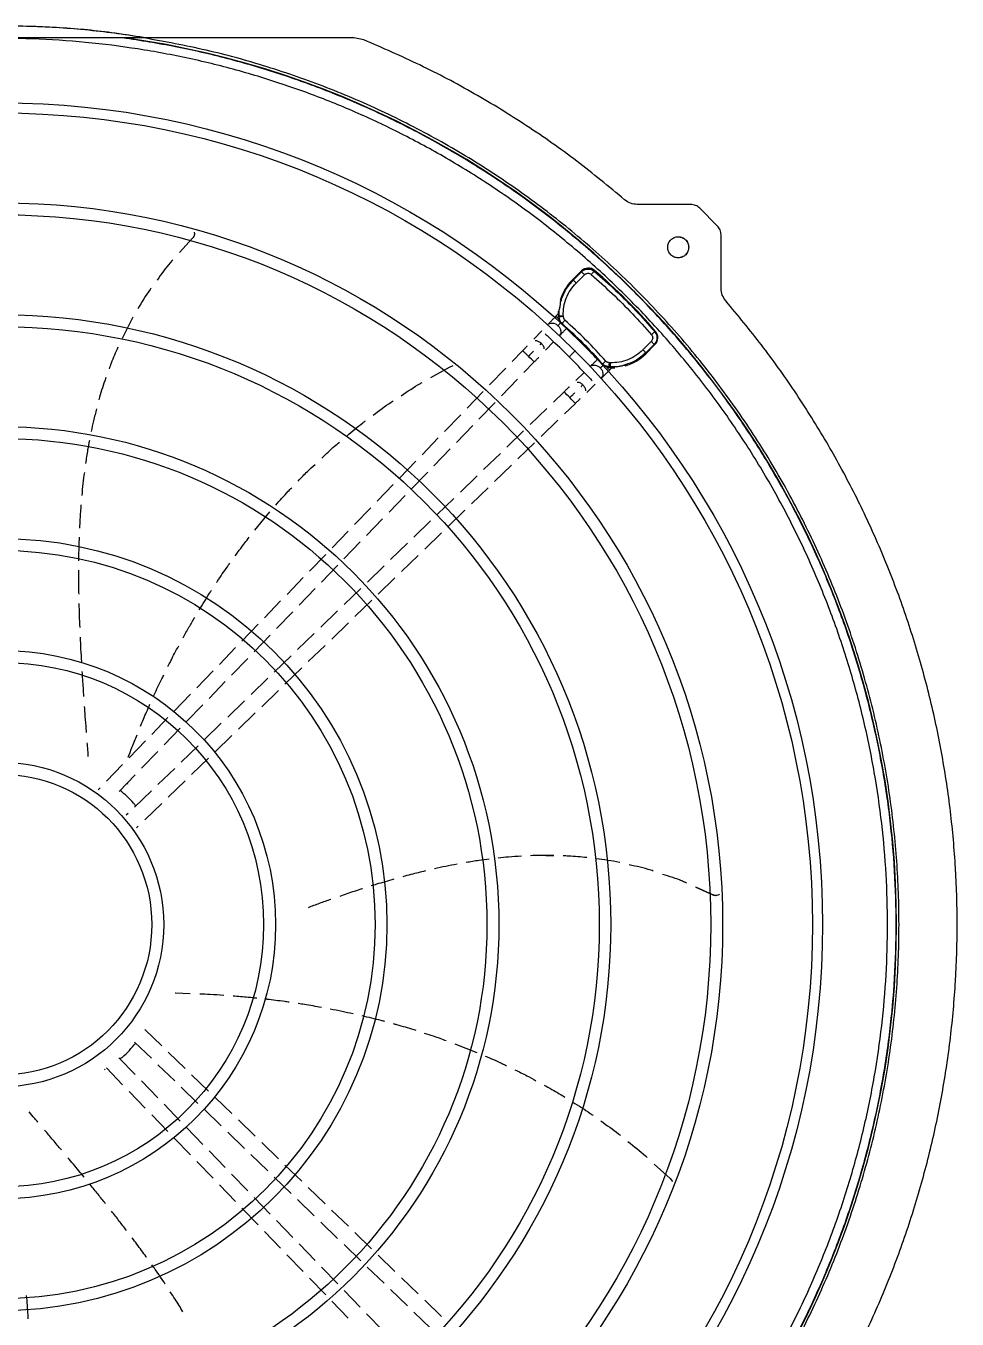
# Model space of a CAD drawing. Extents: x -24 to 296, y -58 to 147.
# Drawn here: x 57.25 to 68.59, y 32.28 to 48.02 of the extents above; entities that cross this region are included whole.
import ezdxf

# ---------------------------------------------------------------- set-up
doc = ezdxf.new("R2010")
doc.units = 0
doc.header["$MEASUREMENT"] = 0
doc.layers.get('0').update_dxf_attribs({"linetype": 'CONTINUOUS'})

msp = doc.modelspace()

# ---------------------------------------------------------------- linework, layer by layer
at = {"color": 7, "linetype": 'Continuous', "lineweight": 25}
for p, q in [((58.68978, 47.87206), (58.46295, 47.87206)), ((61.24651, 47.87206), (58.68978, 47.87206)), ((61.366, 47.84851), (61.24651, 47.87206)), ((65.34283, 45.84661), (64.69322, 45.84661)), ((65.66751, 45.58715), (65.45417, 45.80049)), ((65.71363, 44.82619), (65.71363, 45.47581)), ((59.28182, 45.4356), (59.12403, 45.26202)), ((63.90183, 44.9255), (64.01342, 45.03709)), ((64.01436, 45.02597), (63.91419, 44.92572)), ((64.01342, 45.03709), (64.01436, 45.02597)), ((64.17375, 45.04321), (64.17481, 45.03174)), ((63.91419, 44.92572), (63.90183, 44.9255)), ((63.94965, 44.88978), (63.96975, 44.90986)), ((63.96975, 44.90986), (64.05135, 44.99156)), ((63.74154, 44.48937), (63.74442, 44.56966)), ((58.55595, 44.47569), (58.42484, 44.2145)), ((63.73258, 44.51722), (63.70194, 44.48553)), ((63.73544, 44.48908), (63.74154, 44.48937)), ((63.73615, 44.47984), (63.73544, 44.48908)), ((63.74184, 44.4801), (63.73615, 44.47984)), ((63.73615, 44.47984), (63.7435, 44.44553)), ((63.74154, 44.48937), (63.74184, 44.4801)), ((63.74868, 44.45089), (63.74184, 44.4801)), ((63.76468, 44.4086), (63.77703, 44.39568)), ((63.77703, 44.39568), (63.78127, 44.39587)), ((63.79186, 44.4911), (63.79216, 44.48166)), ((63.53035, 44.30757), (63.43339, 44.20686)), ((64.91476, 44.3022), (64.90382, 44.30273)), ((63.29868, 44.06722), (63.16983, 43.93395)), ((63.5777, 44.07293), (63.6757, 44.17472)), ((64.78206, 44.09755), (64.76197, 44.07746)), ((64.86375, 44.17916), (64.78206, 44.09755)), ((64.90864, 44.14187), (64.79705, 44.03028)), ((64.89804, 44.14229), (64.79779, 44.04212)), ((64.90864, 44.14187), (64.89804, 44.14229)), ((63.31475, 43.80064), (63.44016, 43.93034)), ((64.26795, 43.90919), (64.26757, 43.90513)), ((64.28049, 43.89279), (64.26757, 43.90513)), ((64.35385, 43.91997), (64.36329, 43.91965)), ((64.79705, 44.03028), (64.79779, 44.04212)), ((62.17993, 43.73963), (62.40919, 43.86817)), ((62.40854, 43.86817), (62.45201, 43.88647)), ((62.40919, 43.86817), (62.40854, 43.86817)), ((62.40919, 43.86817), (62.4522, 43.8863)), ((63.09333, 43.85483), (62.8959, 43.65064)), ((64.04687, 43.80357), (63.94496, 43.70462)), ((64.31741, 43.87163), (64.35167, 43.86432)), ((64.35216, 43.86977), (64.31848, 43.87769)), ((64.35167, 43.86432), (64.35216, 43.86977)), ((64.36089, 43.86362), (64.35167, 43.86432)), ((64.36145, 43.86947), (64.35216, 43.86977)), ((64.35716, 43.83022), (64.38893, 43.86094)), ((64.36145, 43.86947), (64.36089, 43.86362)), ((64.44173, 43.87235), (64.36145, 43.86947)), ((63.04083, 43.51734), (63.23788, 43.72113)), ((64.07855, 43.55995), (64.17975, 43.65822)), ((62.8192, 43.57132), (62.62267, 43.36807)), ((62.76695, 43.23408), (62.96431, 43.4382)), ((63.80323, 43.56726), (63.67292, 43.44127)), ((62.54537, 43.28812), (62.34824, 43.08423)), ((63.59378, 43.36475), (63.38996, 43.16767)), ((63.80766, 43.29773), (63.94007, 43.42575)), ((62.49338, 42.95115), (62.69058, 43.1551)), ((63.52374, 43.0232), (63.72807, 43.22077)), ((62.27197, 43.00536), (62.07483, 42.80147)), ((63.31065, 43.09098), (63.10716, 42.89422)), ((62.21975, 42.66816), (62.41681, 42.87196)), ((63.02761, 42.81731), (62.82389, 42.62033)), ((63.24075, 42.74957), (63.44452, 42.94661)), ((61.99765, 42.72165), (61.80075, 42.518)), ((62.95724, 42.47545), (63.16127, 42.67273)), ((61.94571, 42.38473), (62.14331, 42.5891)), ((62.74468, 42.54375), (62.54089, 42.3467)), ((61.7248, 42.43945), (61.52657, 42.23444)), ((62.67462, 42.20218), (62.87852, 42.39933)), ((61.67263, 42.10231), (61.86917, 42.30557)), ((62.46145, 42.26989), (62.25825, 42.07341)), ((60.03949, 41.88444), (60.22205, 42.10491)), ((61.45025, 42.15551), (61.25302, 41.95153)), ((61.39895, 41.81926), (61.59535, 42.02238)), ((62.39062, 41.92758), (62.59485, 42.12505)), ((61.17617, 41.87205), (60.97909, 41.66823)), ((62.17894, 41.99672), (61.97457, 41.79912)), ((61.12459, 41.53551), (61.32255, 41.74024)), ((61.89616, 41.7233), (61.69159, 41.52549)), ((62.10762, 41.65395), (62.3117, 41.85126)), ((60.90254, 41.58905), (60.7056, 41.38537)), ((61.82497, 41.38064), (62.02808, 41.57703)), ((60.85107, 41.25263), (61.04847, 41.45679)), ((61.61226, 41.44879), (61.4095, 41.25275)), ((60.62896, 41.30611), (60.43166, 41.10206)), ((61.54088, 41.10596), (61.74537, 41.30368)), ((60.57749, 40.96968), (60.77453, 41.17347)), ((61.32933, 41.17523), (61.12585, 40.97848)), ((60.35402, 41.02176), (60.15701, 40.818)), ((61.25804, 40.83248), (61.46235, 41.03002)), ((60.3043, 40.68714), (60.50133, 40.89092)), ((61.04645, 40.90171), (60.84261, 40.70461)), ((60.97495, 40.55876), (61.17889, 40.75595)), ((60.07969, 40.73804), (59.88229, 40.53388)), ((60.03002, 40.40348), (60.22696, 40.60716)), ((60.76301, 40.62765), (60.55923, 40.43061)), ((59.80556, 40.45453), (59.6084, 40.25061)), ((60.69076, 40.28397), (60.89466, 40.48112)), ((59.75616, 40.12024), (59.95309, 40.32391)), ((60.48028, 40.35427), (60.2763, 40.15704)), ((59.5313, 40.17087), (59.33356, 39.96637)), ((60.40678, 40.00939), (60.611, 40.20685)), ((59.48241, 39.83712), (59.67938, 40.04083)), ((60.19779, 40.08113), (59.99348, 39.88358)), ((59.25672, 39.8869), (59.05943, 39.68286)), ((60.12403, 39.73599), (60.32777, 39.93299)), ((59.20913, 39.55448), (59.40562, 39.7577)), ((59.91457, 39.80728), (59.71027, 39.60974)), ((59.83945, 39.46083), (60.04451, 39.65911)), ((58.98195, 39.60273), (58.78463, 39.39865)), ((59.63142, 39.5335), (59.4268, 39.33566)), ((58.93521, 39.27119), (59.13183, 39.47454)), ((59.55527, 39.18605), (59.76086, 39.38484)), ((58.70756, 39.31894), (58.50883, 39.11341)), ((58.66084, 38.98743), (58.85844, 39.19179)), ((59.34842, 39.25987), (59.14372, 39.06195)), ((58.43163, 39.03357), (58.2336, 38.82876)), ((59.27116, 38.91134), (59.47657, 39.10996)), ((58.38758, 38.70482), (58.58443, 38.9084)), ((59.06452, 38.98536), (58.86128, 38.78885)), ((58.15609, 38.74859), (58.13437, 38.72613)), ((58.78114, 38.71136), (58.57736, 38.51432)), ((58.9868, 38.6364), (59.19164, 38.83446)), ((58.70192, 38.36094), (58.90645, 38.5587)), ((58.49806, 38.43765), (58.47602, 38.41634)), ((58.59904, 38.26147), (58.62202, 38.28368)), ((63.58013, 37.92455), (63.67983, 37.92378)), ((65.61172, 37.44609), (65.40469, 37.53954)), ((65.40474, 37.53865), (65.61119, 37.44609)), ((65.61119, 37.44609), (65.61172, 37.44609)), ((65.64682, 37.43682), (65.64735, 37.43682)), ((59.07244, 36.25295), (59.07264, 36.25295)), ((59.07264, 36.25295), (59.25354, 36.24817)), ((58.90654, 35.61052), (58.70102, 35.80923)), ((58.57752, 35.65483), (58.78138, 35.45772)), ((62.47424, 35.63541), (62.73921, 35.53032)), ((58.58422, 35.26112), (58.38694, 35.46516)), ((59.19186, 35.33464), (58.98686, 35.53286)), ((58.21691, 35.31819), (58.21201, 35.3254)), ((58.233, 35.34117), (58.43157, 35.1358)), ((58.86135, 35.38039), (59.06503, 35.18345)), ((59.47602, 35.05988), (59.27111, 35.25801)), ((58.85801, 34.97796), (58.66085, 35.18187)), ((59.14368, 35.1074), (59.34777, 34.91007)), ((58.50886, 35.05587), (58.70697, 34.85097)), ((59.75975, 34.78554), (59.55593, 34.98262)), ((59.13201, 34.69458), (58.9353, 34.89803)), ((59.42732, 34.83315), (59.63065, 34.63655)), ((58.78472, 34.77056), (58.98217, 34.56636)), ((59.40625, 34.41095), (59.20854, 34.61543)), ((60.04449, 34.51023), (59.83931, 34.70862)), ((59.05899, 34.48691), (59.25708, 34.28204)), ((59.70987, 34.55995), (59.91417, 34.36241)), ((59.67952, 34.12833), (59.48323, 34.33134)), ((60.32765, 34.23643), (60.1231, 34.43422)), ((59.33434, 34.20213), (59.53156, 33.99817)), ((59.99314, 34.28605), (60.19761, 34.08835)), ((60.61102, 33.96245), (60.40685, 34.15985)), ((64.90042, 34.17144), (65.09227, 33.9941)), ((59.9531, 33.84538), (59.75637, 34.04885)), ((60.2765, 34.01207), (60.48032, 33.81499)), ((65.09227, 33.9941), (65.12259, 33.95901)), ((59.60807, 33.91904), (59.80551, 33.71483)), ((60.89452, 33.68832), (60.69043, 33.88566)), ((60.22694, 33.56218), (60.02986, 33.766)), ((60.55966, 33.73828), (60.76343, 33.54125)), ((59.88226, 33.63546), (60.0797, 33.43126)), ((61.17809, 33.41414), (60.97387, 33.6116)), ((60.50064, 33.27911), (60.30354, 33.48295)), ((60.8426, 33.4647), (61.04691, 33.26716)), ((60.15648, 33.35185), (60.35386, 33.14771)), ((60.77425, 32.99613), (60.57733, 33.19979)), ((61.46139, 33.14022), (61.25736, 33.33749)), ((60.43059, 33.06835), (60.62813, 32.86406)), ((61.12545, 33.19122), (61.32931, 32.9941)), ((61.74521, 32.86578), (61.54074, 33.06349)), ((61.04827, 32.71273), (60.8513, 32.91645)), ((61.40857, 32.91747), (61.61223, 32.72054)), ((60.70465, 32.78491), (60.90194, 32.58088)), ((62.02802, 32.59233), (61.8248, 32.78883)), ((61.32272, 32.42889), (61.12492, 32.63346)), ((61.69183, 32.64358), (61.89586, 32.4463)), ((60.97865, 32.50154), (61.17608, 32.29735)), ((62.31153, 32.3182), (62.10738, 32.51559)), ((61.5954, 32.14688), (61.39858, 32.35043)), ((61.97536, 32.36943), (62.17841, 32.1731))]:
    msp.add_line(p, q, dxfattribs=at)
at = {"color": 8, "linetype": 'Continuous', "lineweight": 25}
for p, q in [((64.14582, 45.04815), (64.17481, 45.03174)), ((64.90382, 44.30273), (64.91941, 44.27518)), ((63.52422, 44.1589), (63.50588, 44.13987)), ((64.54543, 43.89587), (64.51971, 43.88583))]:
    msp.add_line(p, q, dxfattribs=at)
for centre, radius in [((56.9509, 37.08527), 9.99706), ((56.9509, 37.08465), 9.87436), ((56.9509, 37.08527), 8.78089), ((56.9509, 37.08465), 8.63615), ((56.9509, 37.08465), 7.41998), ((56.95709, 37.08475), 7.27453), ((56.9509, 37.08465), 6.05846), ((56.9509, 37.08465), 5.9131), ((56.9509, 37.08465), 4.69694), ((56.9509, 37.08465), 4.55158), ((56.95709, 37.08465), 3.33542), ((56.95709, 37.08475), 3.18997), ((56.95709, 37.08465), 1.9739), ((56.95709, 37.08475), 1.82845)]:
    msp.add_circle(centre, radius)
at = {"color": 7, "linetype": 'Continuous', "lineweight": 25}
for centre, radius, start, end in [((56.95601, 37.08465), 10.89215, 277.952419, 82.047581), ((59.69819, 39.82663), 6.87338, 40.627992, 49.372027), ((56.95673, 37.08432), 9.76824, 44.999741, 46.881712), ((59.69887, 39.82733), 6.11819, 42.504763, 47.493312), ((56.96198, 37.08932), 9.76098, 43.117375, 45.000762)]:
    msp.add_arc(centre, radius, start, end, dxfattribs=at)
at = {"color": 8, "linetype": 'Continuous', "lineweight": 25}
for centre, radius, start, end in [((59.00892, 39.56698), 6.79828, 45.858, 46.344146), ((52.2892, 32.50357), 15.96606, 45.699879, 46.052529), ((54.40447, 34.38208), 13.14171, 43.911773, 44.341551), ((52.76641, 32.7243), 15.47163, 43.76337, 44.127308)]:
    msp.add_arc(centre, radius, start, end, dxfattribs=at)
at = {"color": 7, "linetype": 'Continuous', "lineweight": 25}
for centre, major_axis, ratio, start_param, end_param in [((64.0969, 44.95343), (-0.00447, 0.11816), 0.99886587, 5.53682267, 7.03021374), ((64.3202, 44.50819), (0.5912, 0.01098), 0.99873841, 2.33824924, 2.83211218), ((64.3202, 44.50819), (0.5912, 0.01098), 0.99873841, 3.0557476, 3.11410526), ((64.82498, 44.22535), (0.11816, -0.00449), 0.99887068, 5.53630704, 7.02969541), ((64.37974, 44.44865), (0.01095, 0.5912), 0.99873353, 3.4485214, 3.94487882), ((64.37974, 44.44865), (0.01095, 0.5912), 0.99873353, 3.16946015, 3.23077009)]:
    msp.add_ellipse(centre, major_axis=major_axis, ratio=ratio, start_param=start_param, end_param=end_param, dxfattribs=at)
for points, knots in [([(58.72749, 47.87206), (58.49199, 47.90628), (58.021, 47.97473), (57.30789, 48.01891), (56.59395, 48.01891), (55.88084, 47.97473), (55.40985, 47.90628), (55.17435, 47.87206)], [0, 0, 0, 0, 0.20000006, 0.40000001, 0.59999999, 0.79999994, 1, 1, 1, 1]), ([(58.65872, 47.87887), (58.53817, 47.89877), (58.19612, 47.95523), (57.6264, 48.00299), (56.95315, 48.02587), (56.27988, 48.00329), (55.70889, 47.95562), (55.36557, 47.89908), (55.24377, 47.87902)], [0, 0, 0, 0, 0.10683841, 0.30314296, 0.49944752, 0.69575221, 0.89205686, 1, 1, 1, 1]), ([(49.12561, 29.67323), (49.26814, 29.5275), (49.55529, 29.23391), (50.02014, 28.82273), (50.51272, 28.4322), (51.03399, 28.06741), (51.58201, 27.73023), (52.15474, 27.42362), (52.74954, 27.1501), (53.36303, 26.91205), (53.9922, 26.71121), (54.63372, 26.549), (55.28398, 26.42645), (55.93927, 26.34414), (56.59598, 26.30218), (57.25067, 26.30026), (57.89923, 26.33765), (58.53823, 26.41313), (59.16451, 26.52507), (59.77584, 26.67179), (60.36975, 26.85127), (60.94704, 27.06239), (61.51144, 27.30589), (62.06615, 27.58379), (62.611, 27.89745), (63.14281, 28.24666), (63.65879, 28.63109), (64.15553, 29.04975), (64.62969, 29.50117), (65.0778, 29.98307), (65.49715, 30.4933), (65.88518, 31.0293), (66.2396, 31.58809), (66.55849, 32.16644), (66.84043, 32.76104), (67.08441, 33.36857), (67.2896, 33.98495), (67.45587, 34.60654), (67.58356, 35.2298), (67.67341, 35.85204), (67.72638, 36.47021), (67.74381, 37.08465), (67.72638, 37.69909), (67.67341, 38.31725), (67.58356, 38.93949), (67.45588, 39.56275), (67.2896, 40.18435), (67.08441, 40.80073), (66.84043, 41.40825), (66.5585, 42.00285), (66.2396, 42.58121), (65.88518, 43.14), (65.49715, 43.67599), (65.07781, 44.18622), (64.6297, 44.66812), (64.15554, 45.11955), (63.6588, 45.53821), (63.14282, 45.92265), (62.61101, 46.27184), (62.06617, 46.58551), (61.51145, 46.86342), (60.94705, 47.10692), (60.36976, 47.31803), (59.77585, 47.49751), (59.16453, 47.64423), (58.53824, 47.75618), (57.89923, 47.83165), (57.25068, 47.86905), (56.596, 47.86713), (55.93929, 47.82517), (55.28399, 47.74286), (54.63373, 47.62031), (53.99221, 47.4581), (53.36305, 47.25726), (52.74956, 47.01922), (52.15475, 46.74569), (51.58202, 46.43908), (51.034, 46.1019), (50.51273, 45.73712), (50.02015, 45.34658), (49.55529, 44.93541), (49.26814, 44.64181), (49.12561, 44.49608)], [0, 0, 0, 0, 0.01189592, 0.02396584, 0.03619649, 0.04857359, 0.06108194, 0.07373471, 0.0864717, 0.09927432, 0.11212355, 0.12500004, 0.13787625, 0.15072533, 0.16352795, 0.17626509, 0.18891813, 0.20142621, 0.21380317, 0.22603385, 0.23810393, 0.25000004, 0.2618959, 0.27396585, 0.28619652, 0.29857361, 0.31108196, 0.32373474, 0.33647171, 0.34927432, 0.36212355, 0.37500004, 0.38787624, 0.40072531, 0.41352793, 0.42626506, 0.4389181, 0.45142619, 0.46380314, 0.47603381, 0.48810388, 0.50000001, 0.51189586, 0.52396581, 0.53619649, 0.54857357, 0.56108191, 0.57373469, 0.58647168, 0.59927428, 0.6121235, 0.62499999, 0.63787621, 0.65072529, 0.66352791, 0.67626502, 0.68891805, 0.70142614, 0.71380312, 0.72603376, 0.73810387, 0.74999998, 0.76189582, 0.77396578, 0.78619645, 0.79857355, 0.81108188, 0.82373468, 0.83647168, 0.84927427, 0.86212351, 0.87499998, 0.88787621, 0.90072531, 0.91352792, 0.92626504, 0.93891808, 0.95142617, 0.96380314, 0.97603381, 0.98810396, 1, 1, 1, 1]), ([(58.4346, 47.87206), (58.39284, 47.87206), (58.29691, 47.87206), (58.13029, 47.87206), (57.95736, 47.87206), (57.78355, 47.87206), (57.61442, 47.87206), (57.41869, 47.87206), (57.18858, 47.87206), (56.95981, 47.87206), (56.75541, 47.87206), (56.59176, 47.87206), (56.44713, 47.87206), (56.31301, 47.87206), (56.19133, 47.87206), (56.0794, 47.87206), (55.93952, 47.87206), (55.78059, 47.87206), (55.61412, 47.87206), (55.51821, 47.87206), (55.47756, 47.87206)], [0, 0, 0, 0, 0.04324317, 0.09933434, 0.16898775, 0.21860555, 0.2752728, 0.34015491, 0.4166497, 0.50809633, 0.57162648, 0.62346281, 0.67367881, 0.71796208, 0.75916534, 0.79680324, 0.83124432, 0.90075693, 0.95793437, 1, 1, 1, 1]), ([(58.43459, 26.29726), (58.64902, 26.33043), (59.07787, 26.39676), (59.71216, 26.54477), (60.33698, 26.72766), (60.94963, 26.94829), (61.54804, 27.20492), (62.13004, 27.49689), (62.69356, 27.8231), (63.23658, 28.18239), (63.75717, 28.57348), (64.25347, 28.99497), (64.72371, 29.44536), (65.1662, 29.92303), (65.57936, 30.42629), (65.96172, 30.95332), (66.31191, 31.50226), (66.62869, 32.07114), (66.91091, 32.65793), (67.15758, 33.26052), (67.36781, 33.87678), (67.54085, 34.50449), (67.67608, 35.14143), (67.77302, 35.7853), (67.83133, 36.43381), (67.85078, 37.08465), (67.83132, 37.73549), (67.77302, 38.384), (67.67608, 39.02787), (67.54085, 39.6648), (67.36781, 40.29252), (67.15759, 40.90878), (66.91092, 41.51137), (66.62869, 42.09816), (66.31192, 42.66704), (65.96173, 43.21598), (65.57937, 43.74301), (65.1662, 44.24627), (64.72372, 44.72394), (64.25348, 45.17433), (63.75718, 45.59582), (63.23659, 45.98691), (62.69357, 46.3462), (62.13005, 46.67241), (61.54805, 46.96439), (60.94964, 47.22102), (60.33699, 47.44164), (59.71217, 47.62453), (59.07788, 47.77254), (58.64903, 47.83888), (58.4346, 47.87205)], [0, 0, 0, 0, 0.02083334, 0.04166665, 0.06250003, 0.08333335, 0.10416665, 0.125, 0.1458333, 0.16666668, 0.18749997, 0.20833336, 0.22916668, 0.25000001, 0.27083332, 0.29166664, 0.31250001, 0.33333334, 0.35416664, 0.37499996, 0.39583334, 0.41666666, 0.43749998, 0.4583333, 0.47916665, 0.5, 0.5208333, 0.54166664, 0.5625, 0.58333332, 0.60416664, 0.62499998, 0.64583333, 0.66666665, 0.68749999, 0.70833331, 0.72916664, 0.74999997, 0.77083333, 0.79166666, 0.81249999, 0.83333331, 0.85416669, 0.875, 0.89583335, 0.91666666, 0.9375, 0.95833334, 0.97916668, 1, 1, 1, 1]), ([(58.46295, 47.87206), (58.46275, 47.87206), (58.46231, 47.87206), (58.45964, 47.87206), (58.45076, 47.87206), (58.4415, 47.87206), (58.4346, 47.87206)], [0, 0, 0, 0, 0.0693699, 0.15028831, 0.36656205, 1, 1, 1, 1]), ([(58.6898, 26.29725), (58.94266, 26.3433), (59.44838, 26.43539), (60.19221, 26.64089), (60.92055, 26.8945), (61.62897, 27.19985), (62.31416, 27.5541), (62.97266, 27.95585), (63.6012, 28.40299), (64.19666, 28.89335), (64.75607, 29.42445), (65.27665, 29.99367), (65.75581, 30.59817), (66.19117, 31.23494), (66.58055, 31.90082), (66.92202, 32.59249), (67.21388, 33.30652), (67.45469, 34.03934), (67.64324, 34.78731), (67.77858, 35.54672), (67.86007, 36.31377), (67.88727, 37.08466), (67.86006, 37.85556), (67.77858, 38.62261), (67.64323, 39.38201), (67.45468, 40.12999), (67.21388, 40.86281), (66.92201, 41.57683), (66.58054, 42.2685), (66.19115, 42.93438), (65.7558, 43.57116), (65.27664, 44.17565), (64.75606, 44.74487), (64.19665, 45.27598), (63.60119, 45.76632), (62.97264, 46.21347), (62.31414, 46.61522), (61.62895, 46.96947), (60.92053, 47.27481), (60.19219, 47.52842), (59.44836, 47.73393), (58.94264, 47.82601), (58.68978, 47.87206)], [0, 0, 0, 0, 0.02500002, 0.05000002, 0.07500002, 0.10000003, 0.12499999, 0.15000004, 0.17499999, 0.20000003, 0.22500003, 0.25, 0.27500001, 0.30000002, 0.325, 0.35000002, 0.375, 0.4, 0.42500002, 0.45000001, 0.47500003, 0.50000003, 0.52499999, 0.55000001, 0.57500001, 0.6, 0.62500003, 0.65, 0.67500002, 0.70000003, 0.72500002, 0.75000002, 0.77499999, 0.80000001, 0.825, 0.85000003, 0.87500003, 0.89999998, 0.92500001, 0.95, 0.975, 1, 1, 1, 1]), ([(64.53918, 45.90375), (64.34727, 46.06275), (63.96343, 46.38075), (63.35044, 46.80984), (62.71294, 47.20055), (62.05236, 47.55199), (61.59479, 47.74967), (61.366, 47.84851)], [0, 0, 0, 0, 0.20000021, 0.40000034, 0.60000016, 0.8000001, 1, 1, 1, 1]), ([(64.69322, 45.84661), (64.66498, 45.84922), (64.60851, 45.85444), (64.56229, 45.88731), (64.53918, 45.90375)], [0, 0, 0, 0, 0.50000434, 1, 1, 1, 1]), ([(65.45417, 45.80049), (65.43788, 45.81364), (65.40529, 45.83994), (65.36365, 45.84439), (65.34283, 45.84661)], [0, 0, 0, 0, 0.49998968, 1, 1, 1, 1]), ([(59.30056, 45.50782), (59.30096, 45.50701), (59.305, 45.49881), (59.30573, 45.48064), (59.29912, 45.45559), (59.2878, 45.44252), (59.28182, 45.4356)], [0, 0, 0, 0, 0.03441779, 0.34674817, 0.65470446, 1, 1, 1, 1]), ([(65.71363, 45.47581), (65.71141, 45.49663), (65.70697, 45.53827), (65.68066, 45.57085), (65.66751, 45.58715)], [0, 0, 0, 0, 0.49999648, 1, 1, 1, 1]), ([(65.06385, 45.32495), (65.06578, 45.34172), (65.06963, 45.37526), (65.09926, 45.41791), (65.14161, 45.44641), (65.19198, 45.45641), (65.24235, 45.44641), (65.2847, 45.41791), (65.31433, 45.37526), (65.31818, 45.34172), (65.3201, 45.32495)], [0, 0, 0, 0, 0.12499963, 0.24999784, 0.37500175, 0.50000081, 0.62499987, 0.7499989, 0.87500037, 1, 1, 1, 1]), ([(65.3201, 45.32495), (65.31818, 45.30818), (65.31433, 45.27465), (65.2847, 45.232), (65.24235, 45.2035), (65.19198, 45.19349), (65.14161, 45.2035), (65.09926, 45.232), (65.06963, 45.27465), (65.06578, 45.30818), (65.06385, 45.32495)], [0, 0, 0, 0, 0.12500028, 0.25000167, 0.37500021, 0.49999919, 0.62499817, 0.75000159, 0.87499972, 1, 1, 1, 1]), ([(65.1912, 45.45308), (65.20799, 45.45115), (65.24156, 45.4473), (65.28391, 45.41767), (65.31354, 45.37532), (65.3174, 45.34174), (65.31932, 45.32495)], [0, 0, 0, 0, 0.24999852, 0.49999698, 0.75000033, 1, 1, 1, 1]), ([(65.31932, 45.32495), (65.3174, 45.30816), (65.31354, 45.27459), (65.28391, 45.23224), (65.24156, 45.20261), (65.20799, 45.19875), (65.1912, 45.19683)], [0, 0, 0, 0, 0.25000096, 0.50000415, 0.75000163, 1, 1, 1, 1]), ([(59.04087, 45.17054), (59.03085, 45.15965), (58.9611, 45.08392), (58.90181, 44.99898), (58.85103, 44.92624)], [0, 0, 0, 0, 0.14368106, 1, 1, 1, 1]), ([(64.01436, 45.02597), (64.02589, 45.03527), (64.049, 45.05391), (64.09223, 45.06216), (64.12655, 45.06008), (64.14212, 45.05044), (64.14582, 45.04815)], [0, 0, 0, 0, 0.30725829, 0.61602, 0.90850224, 1, 1, 1, 1]), ([(64.01436, 45.02597), (64.01518, 45.02546), (64.01681, 45.02443), (64.0253, 45.01674), (64.03707, 45.00558), (64.04659, 44.99623), (64.05135, 44.99156)], [0, 0, 0, 0, 0.24999965, 0.50000029, 0.74998791, 1, 1, 1, 1]), ([(64.05135, 44.99156), (64.05204, 44.99223), (64.05472, 44.99483), (64.06066, 44.99943), (64.07294, 45.0062), (64.09147, 45.01043), (64.11427, 45.00707), (64.12658, 44.99857), (64.13276, 44.99431)], [0, 0, 0, 0, 0.0321865, 0.12541868, 0.25077472, 0.49987449, 0.74927129, 1, 1, 1, 1]), ([(64.17481, 45.03174), (64.1735, 45.03159), (64.17079, 45.03128), (64.16054, 45.02309), (64.14718, 45.01026), (64.13745, 44.9995), (64.13276, 44.99431)], [0, 0, 0, 0, 0.24106701, 0.49981164, 0.75866265, 1, 1, 1, 1]), ([(64.17481, 45.03174), (64.26011, 44.95562), (64.43086, 44.80325), (64.6754, 44.55871), (64.82773, 44.38801), (64.90382, 44.30273)], [0, 0, 0, 0, 0.33313437, 0.66686563, 1, 1, 1, 1]), ([(63.75791, 44.64764), (63.77391, 44.69817), (63.80668, 44.80164), (63.8778, 44.88372), (63.91419, 44.92572)], [0, 0, 0, 0, 0.4882915, 1, 1, 1, 1]), ([(63.79186, 44.4911), (63.79284, 44.52791), (63.7948, 44.60154), (63.82637, 44.708), (63.87621, 44.80724), (63.92517, 44.86226), (63.94965, 44.88978)], [0, 0, 0, 0, 0.24999684, 0.49999602, 0.74999698, 1, 1, 1, 1]), ([(63.91419, 44.92572), (63.91483, 44.92503), (63.9161, 44.92364), (63.92412, 44.91548), (63.93552, 44.90396), (63.94494, 44.8945), (63.94965, 44.88978)], [0, 0, 0, 0, 0.25000338, 0.50000912, 0.75000131, 1, 1, 1, 1]), ([(64.13276, 44.99431), (64.21845, 44.91794), (64.39042, 44.76467), (64.63657, 44.5185), (64.78998, 44.3464), (64.86651, 44.26056)], [0, 0, 0, 0, 0.3323167, 0.66694633, 1, 1, 1, 1]), ([(58.77739, 44.82891), (58.77306, 44.82322), (58.71248, 44.7437), (58.6631, 44.65608), (58.61726, 44.57473)], [0, 0, 0, 0, 0.07155229, 1, 1, 1, 1]), ([(65.77077, 44.67216), (65.75434, 44.69526), (65.72146, 44.74148), (65.71624, 44.79796), (65.71363, 44.82619)], [0, 0, 0, 0, 0.49999752, 1, 1, 1, 1]), ([(63.74003, 44.54427), (63.74031, 44.54459), (63.74089, 44.54522), (63.74213, 44.55286), (63.74333, 44.56168), (63.74418, 44.56789), (63.74442, 44.56966)], [0, 0, 0, 0, 0.28746739, 0.57417582, 0.87829847, 1, 1, 1, 1]), ([(63.75791, 44.64764), (63.75696, 44.64222), (63.75498, 44.63094), (63.75304, 44.61757), (63.75067, 44.60339), (63.74772, 44.58857), (63.74552, 44.57593), (63.74443, 44.56966)], [0, 0, 0, 0, 0.22403852, 0.46649465, 0.48175031, 0.74327652, 1, 1, 1, 1]), ([(63.75791, 44.64764), (63.75895, 44.65264), (63.76104, 44.66264), (63.76259, 44.67094), (63.76238, 44.67219), (63.76229, 44.6727)], [0, 0, 0, 0, 0.37192936, 0.74511258, 1, 1, 1, 1]), ([(65.77077, 29.49715), (65.91754, 29.67376), (66.21107, 30.02697), (66.61064, 30.58866), (66.97858, 31.17119), (67.31079, 31.77496), (67.60685, 32.3972), (67.86554, 33.0359), (68.08599, 33.68878), (68.26741, 34.35357), (68.40919, 35.02792), (68.51081, 35.70948), (68.57193, 36.39586), (68.59233, 37.08465), (68.57193, 37.77345), (68.51081, 38.45983), (68.40919, 39.14139), (68.26741, 39.81574), (68.08599, 40.48053), (67.86554, 41.13341), (67.60685, 41.77211), (67.31079, 42.39435), (66.97858, 42.99812), (66.61064, 43.58065), (66.21107, 44.14233), (65.91754, 44.49555), (65.77077, 44.67216)], [0, 0, 0, 0, 0.04166672, 0.08333338, 0.12500007, 0.16666672, 0.20833335, 0.25000008, 0.29166671, 0.33333336, 0.37500001, 0.41666672, 0.45833338, 0.50000004, 0.54166669, 0.58333335, 0.62499999, 0.66666668, 0.70833333, 0.74999999, 0.79166669, 0.83333335, 0.87499997, 0.91666669, 0.95833332, 1, 1, 1, 1]), ([(63.70194, 44.48553), (63.69226, 44.47552), (63.67291, 44.4555), (63.64561, 44.42723), (63.62103, 44.40176), (63.60861, 44.38886), (63.60239, 44.38241)], [0, 0, 0, 0, 0.25005524, 0.49995604, 0.74987649, 1, 1, 1, 1]), ([(63.76468, 44.4086), (63.75674, 44.40038), (63.74256, 44.38569), (63.73295, 44.37573), (63.72873, 44.37134)], [0, 0, 0, 0, 0.55980593, 1, 1, 1, 1]), ([(63.73195, 44.51625), (63.73202, 44.51642), (63.73236, 44.5172), (63.73293, 44.51534), (63.73393, 44.50859), (63.73481, 44.49713), (63.73544, 44.48908)], [0, 0, 0, 0, 0.05863577, 0.27004327, 0.48702224, 1, 1, 1, 1]), ([(63.74154, 44.48937), (63.74257, 44.48942), (63.74462, 44.4895), (63.75606, 44.48989), (63.77211, 44.49044), (63.78528, 44.49088), (63.79186, 44.4911)], [0, 0, 0, 0, 0.25000896, 0.50000231, 0.75000529, 1, 1, 1, 1]), ([(63.79216, 44.48166), (63.78557, 44.48145), (63.77241, 44.48104), (63.75636, 44.48054), (63.74492, 44.48018), (63.74287, 44.48013), (63.74184, 44.4801)], [0, 0, 0, 0, 0.25001571, 0.5000102, 0.75000993, 1, 1, 1, 1]), ([(63.76468, 44.4086), (63.76051, 44.41412), (63.75162, 44.42589), (63.74632, 44.43872), (63.7435, 44.44553)], [0, 0, 0, 0, 0.46912927, 1, 1, 1, 1]), ([(63.83372, 44.33965), (63.83388, 44.33975), (63.83429, 44.33998), (63.83035, 44.34457), (63.82246, 44.35283), (63.81016, 44.36491), (63.79473, 44.37952), (63.78291, 44.39031), (63.77703, 44.39568)], [0, 0, 0, 0, 0.10964548, 0.27183382, 0.44948131, 0.63690298, 0.81912573, 1, 1, 1, 1]), ([(63.81223, 44.43888), (63.80789, 44.43379), (63.79893, 44.42326), (63.78841, 44.4095), (63.78169, 44.39932), (63.7814, 44.397), (63.78127, 44.39587)], [0, 0, 0, 0, 0.2418848, 0.50002785, 0.7581622, 1, 1, 1, 1]), ([(63.78127, 44.39587), (63.86603, 44.31839), (64.03554, 44.16341), (64.19048, 43.99393), (64.26795, 43.90919)], [0, 0, 0, 0, 0.49999876, 1, 1, 1, 1]), ([(63.79216, 44.48166), (63.79252, 44.47765), (63.79326, 44.46956), (63.79755, 44.45808), (63.80365, 44.44745), (63.80938, 44.44173), (63.81223, 44.43888)], [0, 0, 0, 0, 0.24780597, 0.49941748, 0.75118697, 1, 1, 1, 1]), ([(64.31108, 43.94004), (64.23172, 44.02694), (64.07299, 44.20074), (63.89915, 44.3595), (63.81223, 44.43888)], [0, 0, 0, 0, 0.50000115, 1, 1, 1, 1]), ([(63.57253, 44.27109), (63.57682, 44.26752), (63.58686, 44.25915), (63.59855, 44.24892), (63.60524, 44.24307)], [0, 0, 0, 0, 0.42747862, 1, 1, 1, 1]), ([(63.60524, 44.24307), (63.61105, 44.23726), (63.62126, 44.22705), (63.62973, 44.21834), (63.63339, 44.21458)], [0, 0, 0, 0, 0.56902682, 1, 1, 1, 1]), ([(63.74422, 44.24589), (63.74996, 44.25186), (63.76145, 44.26378), (63.78393, 44.28708), (63.80893, 44.31298), (63.82685, 44.33152), (63.83582, 44.34079)], [0, 0, 0, 0, 0.25000741, 0.49984459, 0.74986004, 1, 1, 1, 1]), ([(64.86651, 44.26056), (64.87076, 44.25439), (64.87926, 44.24208), (64.88263, 44.21926), (64.87776, 44.19806), (64.86961, 44.1852), (64.86442, 44.17985), (64.86374, 44.17916)], [0, 0, 0, 0, 0.25090561, 0.50051494, 0.74978168, 0.96749962, 1, 1, 1, 1]), ([(64.90382, 44.30273), (64.90368, 44.30141), (64.9034, 44.29866), (64.89524, 44.28837), (64.88245, 44.27498), (64.87169, 44.26525), (64.86651, 44.26056)], [0, 0, 0, 0, 0.24124599, 0.50005538, 0.75883315, 1, 1, 1, 1]), ([(64.91941, 44.27518), (64.92201, 44.27101), (64.932, 44.255), (64.93427, 44.22022), (64.92598, 44.17697), (64.90735, 44.15385), (64.89804, 44.14229)], [0, 0, 0, 0, 0.10190332, 0.39101349, 0.69543036, 1, 1, 1, 1]), ([(58.37406, 44.11129), (58.34542, 44.0461), (58.30681, 43.9582), (58.27461, 43.86766), (58.26629, 43.84428)], [0, 0, 0, 0, 0.74172959, 1, 1, 1, 1]), ([(63.35241, 44.12282), (63.34417, 44.11428), (63.32703, 44.09653), (63.30834, 44.07721), (63.29864, 44.06717)], [0, 0, 0, 0, 0.48080331, 1, 1, 1, 1]), ([(63.43118, 44.06246), (63.41991, 44.05079), (63.39978, 44.02995), (63.37884, 44.00829), (63.36962, 43.99876)], [0, 0, 0, 0, 0.55959197, 1, 1, 1, 1]), ([(63.86395, 43.99147), (63.86425, 43.99176), (63.86492, 43.99241), (63.87032, 43.99778), (63.87884, 44.00626), (63.88956, 44.01696), (63.90227, 44.02967), (63.91509, 44.0425), (63.92609, 44.05351), (63.93509, 44.06254), (63.94091, 44.06839), (63.9416, 44.06911), (63.9419, 44.06942)], [0, 0, 0, 0, 0.0873823, 0.19724861, 0.28764549, 0.38775014, 0.49369129, 0.59997945, 0.70101879, 0.79270034, 0.90857115, 1, 1, 1, 1]), ([(64.76197, 44.07746), (64.73446, 44.05298), (64.67944, 44.00401), (64.5802, 43.95417), (64.47373, 43.92259), (64.4001, 43.92063), (64.36329, 43.91965)], [0, 0, 0, 0, 0.24999922, 0.49999974, 0.75000086, 1, 1, 1, 1]), ([(64.79778, 44.04213), (64.79711, 44.04275), (64.79575, 44.04399), (64.78763, 44.05197), (64.77614, 44.06334), (64.76669, 44.07275), (64.76197, 44.07746)], [0, 0, 0, 0, 0.2499946, 0.49999962, 0.74999359, 1, 1, 1, 1]), ([(64.89804, 44.14229), (64.89754, 44.1431), (64.89654, 44.1447), (64.88889, 44.15315), (64.87776, 44.16489), (64.86842, 44.1744), (64.86375, 44.17916)], [0, 0, 0, 0, 0.25000163, 0.49999258, 0.74999928, 1, 1, 1, 1]), ([(63.44016, 43.93034), (63.44975, 43.94026), (63.46892, 43.9601), (63.48832, 43.98015), (63.49656, 43.98872), (63.49682, 43.98899)], [0, 0, 0, 0, 0.49208074, 0.98383176, 1, 1, 1, 1]), ([(64.21246, 43.96412), (64.20317, 43.95514), (64.18459, 43.93717), (64.15866, 43.91206), (64.13532, 43.88945), (64.12339, 43.87787), (64.11742, 43.87207)], [0, 0, 0, 0, 0.25001606, 0.49999713, 0.74988294, 1, 1, 1, 1]), ([(64.26758, 43.90513), (64.2622, 43.91103), (64.2514, 43.92285), (64.2369, 43.93816), (64.22474, 43.95055), (64.21611, 43.95881), (64.21145, 43.9628), (64.21139, 43.96218), (64.21138, 43.96197)], [0, 0, 0, 0, 0.18048814, 0.36229629, 0.54394035, 0.72654874, 0.90742676, 1, 1, 1, 1]), ([(64.26795, 43.90919), (64.26908, 43.90932), (64.27144, 43.90957), (64.28165, 43.91625), (64.29545, 43.92674), (64.30598, 43.9357), (64.31108, 43.94004)], [0, 0, 0, 0, 0.24184514, 0.49996929, 0.75810627, 1, 1, 1, 1]), ([(64.35385, 43.91997), (64.34984, 43.92033), (64.34175, 43.92107), (64.33027, 43.92536), (64.31964, 43.93145), (64.31392, 43.93719), (64.31108, 43.94004)], [0, 0, 0, 0, 0.24785559, 0.49940941, 0.75122897, 1, 1, 1, 1]), ([(64.35216, 43.86977), (64.3522, 43.87078), (64.35229, 43.8728), (64.35269, 43.88421), (64.35322, 43.90023), (64.35364, 43.91339), (64.35385, 43.91997)], [0, 0, 0, 0, 0.25000255, 0.5000074, 0.75000109, 1, 1, 1, 1]), ([(64.36329, 43.91965), (64.36306, 43.91308), (64.36262, 43.89992), (64.36205, 43.8839), (64.36162, 43.8725), (64.36151, 43.87048), (64.36145, 43.86947)], [0, 0, 0, 0, 0.2499994, 0.49999457, 0.75000368, 1, 1, 1, 1]), ([(64.79779, 44.04212), (64.75596, 44.00541), (64.68123, 43.93983), (64.58695, 43.90931), (64.54543, 43.89587)], [0, 0, 0, 0, 0.5597021, 1, 1, 1, 1]), ([(64.08706, 43.76091), (64.09084, 43.75724), (64.09956, 43.74875), (64.10977, 43.73853), (64.11557, 43.73273)], [0, 0, 0, 0, 0.43220236, 1, 1, 1, 1]), ([(64.2433, 43.85676), (64.24905, 43.86233), (64.25935, 43.87232), (64.27401, 43.88652), (64.28049, 43.89279)], [0, 0, 0, 0, 0.55832543, 1, 1, 1, 1]), ([(64.25456, 43.73086), (64.26096, 43.73707), (64.27375, 43.74948), (64.29909, 43.77403), (64.32725, 43.80129), (64.34722, 43.8206), (64.35721, 43.83026)], [0, 0, 0, 0, 0.25000575, 0.49989036, 0.74982457, 1, 1, 1, 1]), ([(64.31741, 43.87163), (64.3106, 43.87443), (64.29779, 43.87972), (64.28601, 43.88861), (64.28049, 43.89279)], [0, 0, 0, 0, 0.5308792, 1, 1, 1, 1]), ([(64.36089, 43.86362), (64.36892, 43.86302), (64.38035, 43.86216), (64.38704, 43.86121), (64.38889, 43.86067), (64.38811, 43.86035), (64.38796, 43.86028)], [0, 0, 0, 0, 0.51517222, 0.73295811, 0.94546261, 1, 1, 1, 1]), ([(64.44174, 43.87235), (64.43657, 43.87166), (64.42706, 43.87039), (64.4176, 43.86899), (64.4167, 43.86837), (64.41624, 43.86805)], [0, 0, 0, 0, 0.36680656, 0.67606118, 1, 1, 1, 1]), ([(64.44173, 43.87236), (64.44801, 43.87344), (64.46067, 43.87563), (64.47549, 43.87858), (64.48378, 43.87996), (64.48731, 43.88054), (64.49392, 43.88161), (64.50579, 43.88335), (64.5143, 43.88487), (64.51971, 43.88584)], [0, 0, 0, 0, 0.25661188, 0.51806189, 0.53325279, 0.55987615, 0.64748299, 0.77623073, 1, 1, 1, 1]), ([(64.54467, 43.89032), (64.54389, 43.89038), (64.54233, 43.8905), (64.53324, 43.88869), (64.52424, 43.88679), (64.51971, 43.88583)], [0, 0, 0, 0, 0.33193991, 0.66326956, 1, 1, 1, 1]), ([(58.22805, 43.73884), (58.22353, 43.72644), (58.19135, 43.63829), (58.16273, 43.54746), (58.14231, 43.46822), (58.14203, 43.46714)], [0, 0, 0, 0, 0.13901916, 0.98836936, 1, 1, 1, 1]), ([(61.82064, 43.51924), (61.89734, 43.57146), (61.98084, 43.62831), (62.0685, 43.67718), (62.07563, 43.68116)], [0, 0, 0, 0, 0.91860531, 1, 1, 1, 1]), ([(63.86528, 43.62731), (63.86383, 43.6259), (63.85419, 43.61657), (63.83298, 43.59603), (63.81315, 43.57686), (63.80323, 43.56726)], [0, 0, 0, 0, 0.08145612, 0.54049927, 1, 1, 1, 1]), ([(64.11557, 43.73273), (64.12143, 43.72604), (64.13166, 43.71436), (64.14, 43.70433), (64.14357, 43.70005)], [0, 0, 0, 0, 0.57249425, 1, 1, 1, 1]), ([(61.48051, 43.28171), (61.55201, 43.33691), (61.631, 43.39789), (61.71468, 43.45127), (61.72261, 43.45633)], [0, 0, 0, 0, 0.9052251, 1, 1, 1, 1]), ([(63.87187, 43.49651), (63.884, 43.50824), (63.90567, 43.5292), (63.92641, 43.54927), (63.93554, 43.5581)], [0, 0, 0, 0, 0.56005914, 1, 1, 1, 1]), ([(63.94007, 43.42575), (63.94999, 43.43535), (63.96984, 43.45454), (63.99028, 43.47433), (63.9992, 43.48297), (63.99987, 43.48362)], [0, 0, 0, 0, 0.48066635, 0.96100236, 1, 1, 1, 1]), ([(58.11456, 43.3607), (58.10142, 43.31187), (58.07677, 43.22026), (58.05749, 43.12736), (58.04848, 43.08398)], [0, 0, 0, 0, 0.53302143, 1, 1, 1, 1]), ([(61.15966, 43.02884), (61.22311, 43.08405), (61.29718, 43.14849), (61.3764, 43.20579), (61.38775, 43.21401)], [0, 0, 0, 0, 0.85662034, 1, 1, 1, 1]), ([(58.02702, 42.97534), (58.01963, 42.93691), (58.00174, 42.844), (57.98805, 42.75038), (57.98002, 42.69548)], [0, 0, 0, 0, 0.41362392, 1, 1, 1, 1]), ([(60.85433, 42.7601), (60.90539, 42.80979), (60.97522, 42.87775), (61.05059, 42.93901), (61.07086, 42.95548)], [0, 0, 0, 0, 0.73116059, 1, 1, 1, 1]), ([(60.56645, 42.48056), (60.60393, 42.52033), (60.67014, 42.59056), (60.74132, 42.65544), (60.77219, 42.68358)], [0, 0, 0, 0, 0.56623899, 1, 1, 1, 1]), ([(57.96528, 42.58629), (57.95936, 42.54152), (57.94699, 42.44787), (57.93853, 42.35378), (57.93411, 42.30467)], [0, 0, 0, 0, 0.47798608, 1, 1, 1, 1]), ([(60.29497, 42.18744), (60.34438, 42.24453), (60.40715, 42.31704), (60.47407, 42.38545), (60.48831, 42.4)], [0, 0, 0, 0, 0.78724041, 1, 1, 1, 1]), ([(57.92439, 42.19328), (57.91982, 42.13507), (57.9124, 42.04042), (57.90825, 41.9456), (57.90665, 41.9091)], [0, 0, 0, 0, 0.61508368, 1, 1, 1, 1]), ([(57.90141, 41.79664), (57.899, 41.72554), (57.89577, 41.63001), (57.89504, 41.53446), (57.89486, 41.51004)], [0, 0, 0, 0, 0.74440751, 1, 1, 1, 1]), ([(59.8008, 41.57029), (59.82286, 41.60104), (59.87807, 41.67802), (59.93663, 41.75247), (59.9718, 41.79719)], [0, 0, 0, 0, 0.39944591, 1, 1, 1, 1]), ([(57.89375, 41.39609), (57.89374, 41.39599), (57.89301, 41.33195), (57.89394, 41.23496), (57.8958, 41.13811), (57.89644, 41.10517)], [0, 0, 0, 0, 0.00104442, 0.66025061, 1, 1, 1, 1]), ([(59.575, 41.2464), (59.58297, 41.25859), (59.63017, 41.33077), (59.68358, 41.40902), (59.73068, 41.47375), (59.73539, 41.48021)], [0, 0, 0, 0, 0.15458064, 0.9155957, 1, 1, 1, 1]), ([(59.36375, 40.91388), (59.40498, 40.98164), (59.45388, 41.06198), (59.50617, 41.14144), (59.51435, 41.15388)], [0, 0, 0, 0, 0.84343876, 1, 1, 1, 1]), ([(57.89861, 40.99112), (57.89987, 40.94394), (57.90246, 40.84598), (57.90648, 40.74808), (57.90856, 40.69732)], [0, 0, 0, 0, 0.48157207, 1, 1, 1, 1]), ([(59.16658, 40.57254), (59.19016, 40.61546), (59.23525, 40.69756), (59.28464, 40.78046), (59.30822, 40.82003)], [0, 0, 0, 0, 0.52277898, 1, 1, 1, 1]), ([(57.91359, 40.58081), (57.91583, 40.53223), (57.92042, 40.4326), (57.92622, 40.33304), (57.92919, 40.28201)], [0, 0, 0, 0, 0.48754648, 1, 1, 1, 1]), ([(58.98202, 40.22333), (58.99346, 40.24641), (59.03445, 40.32919), (59.0803, 40.41437), (59.11335, 40.4758)], [0, 0, 0, 0, 0.27889732, 1, 1, 1, 1]), ([(57.93617, 40.1637), (57.93817, 40.13107), (57.9444, 40.02933), (57.95138, 39.92762), (57.95611, 39.85853)], [0, 0, 0, 0, 0.32073884, 1, 1, 1, 1]), ([(58.80937, 39.86577), (58.8113, 39.87009), (58.84198, 39.93864), (58.8827, 40.02479), (58.92452, 40.10825), (58.93259, 40.12434)], [0, 0, 0, 0, 0.0515203, 0.81709371, 1, 1, 1, 1]), ([(57.96467, 39.73706), (57.96654, 39.71051), (57.97215, 39.63107), (57.9799, 39.52629), (57.98576, 39.44804), (57.98765, 39.42269)], [0, 0, 0, 0, 0.25338042, 0.75820199, 1, 1, 1, 1]), ([(58.64924, 39.4988), (58.67272, 39.55543), (58.7088, 39.64245), (58.74971, 39.73292), (58.764, 39.76451)], [0, 0, 0, 0, 0.65078455, 1, 1, 1, 1]), ([(58.49971, 39.12054), (58.51421, 39.15953), (58.54735, 39.24864), (58.58497, 39.34152), (58.60612, 39.39377)], [0, 0, 0, 0, 0.43754448, 1, 1, 1, 1]), ([(57.99716, 39.2962), (57.99871, 39.27558), (58.00291, 39.21986), (58.00713, 39.16418), (58.00978, 39.1291)], [0, 0, 0, 0, 0.37004927, 1, 1, 1, 1]), ([(58.59096, 38.52748), (58.58215, 38.5387), (58.52654, 38.60948), (58.45792, 38.66833), (58.40018, 38.71785)], [0, 0, 0, 0, 0.15857925, 1, 1, 1, 1]), ([(58.49654, 38.79398), (58.49576, 38.79444), (58.49364, 38.7957), (58.48846, 38.79747), (58.48295, 38.79875), (58.47867, 38.79826), (58.47785, 38.79817)], [0, 0, 0, 0, 0.15949577, 0.43227039, 0.89123346, 1, 1, 1, 1]), ([(63.67978, 37.92416), (63.66423, 37.92475), (63.56913, 37.92834), (63.47386, 37.92517), (63.39418, 37.92252)], [0, 0, 0, 0, 0.16353052, 1, 1, 1, 1]), ([(64.07906, 37.9), (64.00587, 37.90738), (63.91014, 37.91703), (63.81387, 37.91974), (63.79121, 37.92038)], [0, 0, 0, 0, 0.76457621, 1, 1, 1, 1]), ([(62.50243, 37.81956), (62.45568, 37.81094), (62.36279, 37.7938), (62.27071, 37.77281), (62.22497, 37.76239)], [0, 0, 0, 0, 0.50332845, 1, 1, 1, 1]), ([(62.89224, 37.88072), (62.85082, 37.87557), (62.75673, 37.86388), (62.66326, 37.84798), (62.61094, 37.83908)], [0, 0, 0, 0, 0.44029486, 1, 1, 1, 1]), ([(63.28381, 37.91587), (63.23138, 37.9132), (63.13693, 37.9084), (63.04292, 37.89811), (63.00109, 37.89353)], [0, 0, 0, 0, 0.55514403, 1, 1, 1, 1]), ([(64.48208, 37.83847), (64.48018, 37.83894), (64.38534, 37.86241), (64.28763, 37.87293), (64.19187, 37.88324)], [0, 0, 0, 0, 0.02001675, 1, 1, 1, 1]), ([(64.88645, 37.736), (64.87723, 37.73924), (64.78288, 37.77245), (64.68428, 37.79248), (64.59532, 37.81055)], [0, 0, 0, 0, 0.09773289, 1, 1, 1, 1]), ([(61.73198, 37.63713), (61.66118, 37.61676), (61.56914, 37.59029), (61.47785, 37.56142), (61.4568, 37.55476)], [0, 0, 0, 0, 0.76934196, 1, 1, 1, 1]), ([(62.11622, 37.73745), (62.05703, 37.72325), (61.96464, 37.70108), (61.8731, 37.67573), (61.8402, 37.66662)], [0, 0, 0, 0, 0.6406631, 1, 1, 1, 1]), ([(65.29155, 37.5906), (65.27602, 37.59775), (65.18268, 37.64074), (65.0838, 37.67095), (65.00137, 37.69614)], [0, 0, 0, 0, 0.1663641, 1, 1, 1, 1]), ([(61.3488, 37.52084), (61.34623, 37.52003), (61.28267, 37.50008), (61.19048, 37.46934), (61.10122, 37.43842), (61.07236, 37.42842)], [0, 0, 0, 0, 0.02765901, 0.6855714, 1, 1, 1, 1]), ([(65.69252, 37.45655), (65.68986, 37.45381), (65.68145, 37.44514), (65.66207, 37.43709), (65.63603, 37.43585), (65.62013, 37.44255), (65.61172, 37.44609)], [0, 0, 0, 0, 0.13036355, 0.41167111, 0.68901902, 1, 1, 1, 1]), ([(60.96541, 37.3915), (60.91838, 37.37484), (60.82537, 37.34188), (60.73285, 37.30759), (60.6871, 37.29063)], [0, 0, 0, 0, 0.50556187, 1, 1, 1, 1]), ([(65.63738, 37.43759), (65.63722, 37.43758), (65.62798, 37.4372), (65.61952, 37.44168), (65.61119, 37.44609)], [0, 0, 0, 0, 0.01676163, 1, 1, 1, 1]), ([(59.3691, 36.24344), (59.41027, 36.24179), (59.50538, 36.23798), (59.60544, 36.23107), (59.66219, 36.22715)], [0, 0, 0, 0, 0.43287459, 1, 1, 1, 1]), ([(59.77512, 36.21878), (59.836, 36.21407), (59.92981, 36.20681), (60.02836, 36.196), (60.06297, 36.1922)], [0, 0, 0, 0, 0.64892692, 1, 1, 1, 1]), ([(60.17456, 36.18037), (60.17878, 36.17993), (60.25304, 36.17208), (60.34751, 36.1601), (60.44026, 36.14614), (60.45845, 36.1434)], [0, 0, 0, 0, 0.04619717, 0.81291294, 1, 1, 1, 1]), ([(60.56841, 36.12702), (60.59339, 36.12338), (60.68504, 36.11003), (60.78048, 36.09278), (60.84991, 36.08024)], [0, 0, 0, 0, 0.27254447, 1, 1, 1, 1]), ([(60.9572, 36.05977), (61.005, 36.05071), (61.09658, 36.03335), (61.19024, 36.01215), (61.23502, 36.00201)], [0, 0, 0, 0, 0.52187415, 1, 1, 1, 1]), ([(61.3426, 35.97798), (61.41958, 35.95979), (61.51113, 35.93815), (61.60289, 35.91298), (61.61749, 35.90897)], [0, 0, 0, 0, 0.84086718, 1, 1, 1, 1]), ([(61.72424, 35.87991), (61.73805, 35.87617), (61.82106, 35.85367), (61.91231, 35.82696), (61.98896, 35.80198), (61.9971, 35.79933)], [0, 0, 0, 0, 0.15146226, 0.90989289, 1, 1, 1, 1]), ([(62.10189, 35.76531), (62.13778, 35.7539), (62.22779, 35.72526), (62.31643, 35.69266), (62.36973, 35.67306)], [0, 0, 0, 0, 0.39868758, 1, 1, 1, 1]), ([(58.40085, 35.45077), (58.41044, 35.45832), (58.48112, 35.51402), (58.53987, 35.58274), (58.59066, 35.64213)], [0, 0, 0, 0, 0.13564383, 1, 1, 1, 1]), ([(62.84139, 35.48598), (62.91081, 35.45667), (62.99907, 35.41941), (63.08471, 35.37692), (63.103, 35.36785)], [0, 0, 0, 0, 0.78644981, 1, 1, 1, 1]), ([(63.20425, 35.31817), (63.25343, 35.29489), (63.34065, 35.25362), (63.42431, 35.20596), (63.4608, 35.18517)], [0, 0, 0, 0, 0.56385914, 1, 1, 1, 1]), ([(63.55989, 35.13015), (63.6224, 35.0972), (63.70816, 35.05199), (63.78929, 34.99946), (63.81129, 34.98522)], [0, 0, 0, 0, 0.72879103, 1, 1, 1, 1]), ([(57.40066, 34.68039), (57.38752, 34.69587), (57.35161, 34.73819), (57.31571, 34.78047), (57.29294, 34.80729)], [0, 0, 0, 0, 0.36580278, 1, 1, 1, 1]), ([(63.90769, 34.92391), (63.97997, 34.88049), (64.06452, 34.8297), (64.14384, 34.77177), (64.15536, 34.76336)], [0, 0, 0, 0, 0.854826, 1, 1, 1, 1]), ([(64.24911, 34.69551), (64.32324, 34.64484), (64.40516, 34.58886), (64.48132, 34.5261), (64.48856, 34.52014)], [0, 0, 0, 0, 0.9049803, 1, 1, 1, 1]), ([(57.6862, 34.3426), (57.66927, 34.36276), (57.61823, 34.42352), (57.55016, 34.50402), (57.49901, 34.56437), (57.48217, 34.58425)], [0, 0, 0, 0, 0.24980516, 0.75291187, 1, 1, 1, 1]), ([(64.57931, 34.44577), (64.65245, 34.38909), (64.73239, 34.32713), (64.80601, 34.25873), (64.81227, 34.25291)], [0, 0, 0, 0, 0.91495243, 1, 1, 1, 1]), ([(57.96124, 34.01264), (57.9402, 34.03816), (57.87509, 34.11716), (57.80939, 34.19569), (57.76492, 34.24886)], [0, 0, 0, 0, 0.32305188, 1, 1, 1, 1]), ([(58.22436, 33.68869), (58.19384, 33.72688), (58.13154, 33.80485), (58.06831, 33.88205), (58.03605, 33.92144)], [0, 0, 0, 0, 0.48985766, 1, 1, 1, 1]), ([(58.47804, 33.36491), (58.44899, 33.40276), (58.38899, 33.48092), (58.32787, 33.55821), (58.29634, 33.59807)], [0, 0, 0, 0, 0.48416948, 1, 1, 1, 1]), ([(58.72047, 33.03929), (58.71992, 33.04006), (58.68232, 33.09295), (58.62454, 33.17112), (58.56649, 33.24787), (58.547, 33.27364)], [0, 0, 0, 0, 0.00977442, 0.66748489, 1, 1, 1, 1]), ([(58.95008, 32.71002), (58.90961, 32.76989), (58.8558, 32.84952), (58.79993, 32.92769), (58.78607, 32.94708)], [0, 0, 0, 0, 0.75189874, 1, 1, 1, 1]), ([(57.25899, 32.5725), (57.26554, 32.49316), (57.27332, 32.39903), (57.27777, 32.3036), (57.27847, 32.28862)], [0, 0, 0, 0, 0.8430023, 1, 1, 1, 1]), ([(59.16456, 32.37537), (59.13343, 32.42616), (59.08359, 32.50748), (59.03098, 32.58701), (59.01124, 32.61687)], [0, 0, 0, 0, 0.62458899, 1, 1, 1, 1])]:
    msp.add_open_spline(points, degree=3, knots=knots, dxfattribs=at)
at = {"color": 8, "linetype": 'Continuous', "lineweight": 25}
for points, knots in [([(63.60244, 44.38238), (63.60248, 44.38245), (63.60782, 44.39154), (63.62891, 44.40079), (63.66184, 44.40536), (63.6985, 44.39557), (63.71865, 44.37942), (63.72873, 44.37134)], [0, 0, 0, 0, 0.00169376, 0.25126883, 0.50084049, 0.75041668, 1, 1, 1, 1]), ([(63.72873, 44.37134), (63.73716, 44.36151), (63.75404, 44.34186), (63.76461, 44.30602), (63.76267, 44.27137), (63.75032, 44.25438), (63.74417, 44.24592)], [0, 0, 0, 0, 0.25043044, 0.50084899, 0.75127545, 1, 1, 1, 1]), ([(63.78127, 44.39587), (63.77553, 44.40178), (63.76418, 44.41344), (63.75202, 44.43215), (63.74964, 44.44551), (63.74868, 44.45089)], [0, 0, 0, 0, 0.37986093, 0.75032961, 1, 1, 1, 1]), ([(63.29866, 44.06715), (63.29866, 44.06716), (63.2969, 44.06889), (63.30323, 44.06282), (63.31801, 44.0486), (63.34188, 44.02557), (63.36037, 44.00769), (63.36962, 43.99876)], [0, 0, 0, 0, 0.00099531, 0.25074074, 0.50049931, 0.75024908, 1, 1, 1, 1]), ([(63.44931, 44.18957), (63.45217, 44.18999), (63.46603, 44.19206), (63.49412, 44.18258), (63.51418, 44.1668), (63.52422, 44.1589)], [0, 0, 0, 0, 0.11476511, 0.55738726, 1, 1, 1, 1]), ([(63.52422, 44.1589), (63.53238, 44.14916), (63.54871, 44.12966), (63.55904, 44.1036), (63.55784, 44.09126), (63.55772, 44.09001)], [0, 0, 0, 0, 0.4732944, 0.9465786, 1, 1, 1, 1]), ([(64.31848, 43.87769), (64.31457, 43.87842), (64.30275, 43.88065), (64.28547, 43.89223), (64.27384, 43.90349), (64.26795, 43.90919)], [0, 0, 0, 0, 0.19596077, 0.59231253, 1, 1, 1, 1]), ([(64.11746, 43.87205), (64.1175, 43.87211), (64.12304, 43.88105), (64.14458, 43.88953), (64.17758, 43.89301), (64.21392, 43.882), (64.23351, 43.86517), (64.2433, 43.85676)], [0, 0, 0, 0, 0.00163359, 0.25122662, 0.50082067, 0.75040929, 1, 1, 1, 1]), ([(64.2433, 43.85676), (64.25141, 43.84665), (64.26761, 43.82645), (64.27697, 43.79028), (64.27387, 43.7557), (64.26095, 43.73914), (64.25452, 43.73088)], [0, 0, 0, 0, 0.2504065, 0.50081816, 0.7512313, 1, 1, 1, 1]), ([(64.35696, 43.83052), (64.35704, 43.83044), (64.35755, 43.82993), (64.35528, 43.83231), (64.35006, 43.83776), (64.34156, 43.84659), (64.33069, 43.85787), (64.32183, 43.86704), (64.31741, 43.87163)], [0, 0, 0, 0, 0.03508789, 0.22807331, 0.42105436, 0.61404154, 0.8070165, 1, 1, 1, 1]), ([(63.96314, 43.68492), (63.96429, 43.68503), (63.97654, 43.6862), (64.00252, 43.67584), (64.02202, 43.65952), (64.03176, 43.65135)], [0, 0, 0, 0, 0.0491261, 0.52454951, 1, 1, 1, 1]), ([(64.01192, 43.6321), (64.01247, 43.63263), (64.02022, 43.64014), (64.0262, 43.64595), (64.03176, 43.65135)], [0, 0, 0, 0, 0.07003966, 1, 1, 1, 1]), ([(64.03176, 43.65135), (64.03965, 43.64133), (64.05541, 43.62127), (64.06486, 43.5935), (64.06286, 43.57993), (64.06248, 43.57736)], [0, 0, 0, 0, 0.44776489, 0.89554432, 1, 1, 1, 1])]:
    msp.add_open_spline(points, degree=3, knots=knots, dxfattribs=at)

doc.saveas('drawing.dxf')
